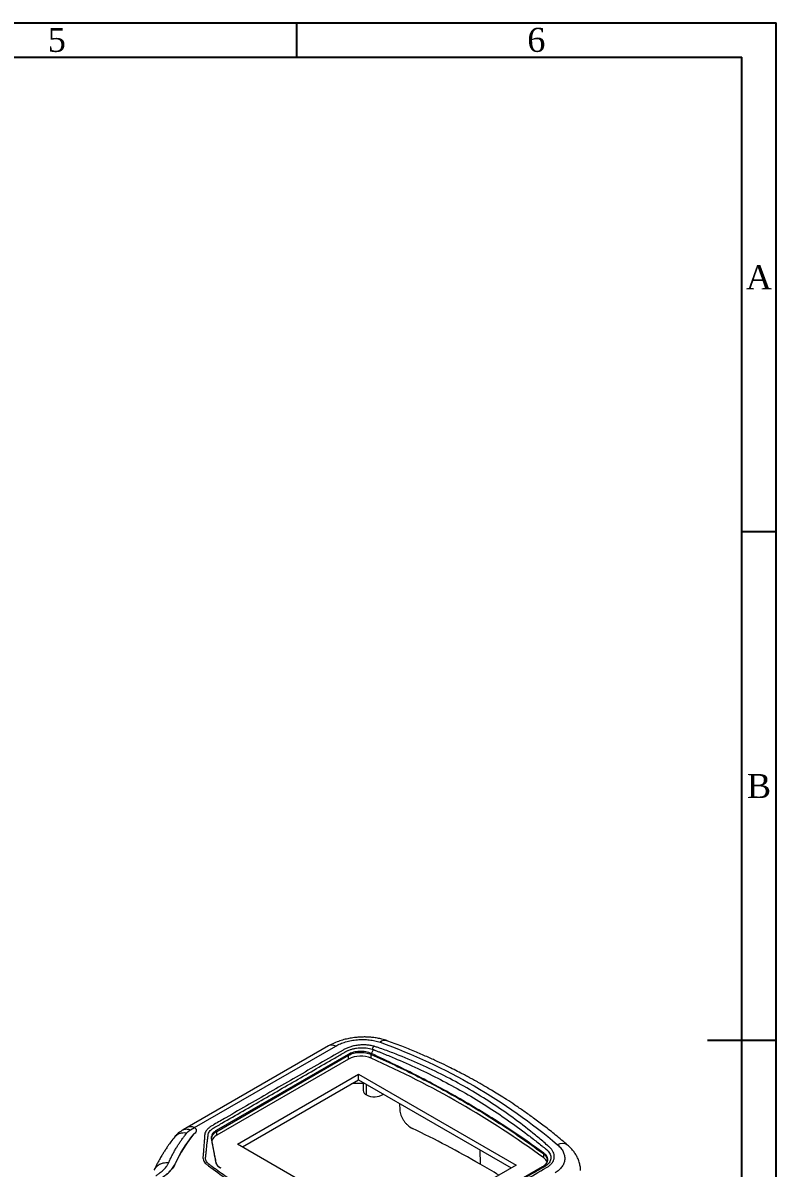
# Model space of a CAD drawing. Header units: millimetres. Extents: x 6 to 426, y 10 to 307.
# Drawn here: x 316.2 to 426.2, y 140.2 to 307.3 of the extents above; entities that cross this region are included whole.
import ezdxf

# ---------------------------------------------------------------- set-up
doc = ezdxf.new("R2010")
doc.units = ezdxf.units.MM

msp = doc.modelspace()

# ---------------------------------------------------------------- linework, layer by layer
at = {"color": 7, "linetype": 'Continuous'}
for p, q in [((6.1623, 307.2801), (426.1623, 307.2801)), ((426.1623, 10.2801), (426.1623, 307.2801)), ((16.1623, 302.2801), (421.1623, 302.2801)), ((421.1623, 15.2801), (421.1623, 302.2801))]:
    msp.add_line(p, q, dxfattribs=at)
for p, q in [((356.1623, 307.2801), (356.1623, 302.2801)), ((426.1623, 233.0301), (421.1623, 233.0301)), ((426.1623, 158.7801), (416.1623, 158.7801))]:
    msp.add_line(p, q)
at = {"color": 7, "linetype": 'Continuous', "lineweight": 15}
for p, q in [((360.814, 157.9911), (340.1867, 146.0833)), ((341.2409, 146.0585), (361.8696, 157.9672)), ((367.0799, 156.8627), (367.3728, 157.4535)), ((363.6874, 156.7511), (344.4401, 145.6399)), ((344.4914, 145.5065), (363.7387, 156.6177)), ((363.7428, 156.0681), (344.4955, 144.9569)), ((363.7428, 156.0681), (363.7387, 156.6177)), ((367.0479, 156.1857), (367.0516, 156.7546)), ((347.535, 143.65), (365.2126, 153.8551)), ((365.2126, 153.8551), (388.1936, 140.5885)), ((365.2126, 153.0386), (365.2126, 153.8551)), ((348.2422, 143.2417), (365.2126, 153.0386)), ((365.2126, 153.0386), (387.4864, 140.1802)), ((365.8734, 152.6571), (365.8858, 151.5015)), ((340.1867, 146.0833), (339.611, 145.7509)), ((340.6666, 145.7269), (341.2396, 146.0577)), ((344.4955, 144.9569), (344.4914, 145.5065)), ((370.5159, 130.3834), (347.535, 143.65)), ((392.2308, 141.6479), (392.2356, 142.2162)), ((388.1936, 140.5885), (370.5159, 130.3834)), ((392.7565, 141.3061), (392.7581, 141.274)), ((392.0623, 140.3524), (372.815, 129.2412)), ((372.8352, 129.2478), (392.0825, 140.359))]:
    msp.add_line(p, q, dxfattribs=at)
at = {"color": 8, "linetype": 'Continuous', "lineweight": 15}
for p, q in [((366.3617, 150.8439), (366.35, 152.382)), ((382.9285, 142.8114), (382.9473, 140.7422))]:
    msp.add_line(p, q, dxfattribs=at)
at = {"color": 7, "linetype": 'Continuous', "lineweight": 15, "flags": 128}
for points in [[(367.0799, 156.8627), (367.0796, 156.8629), (367.0794, 156.863)], [(371.1823, 149.5924), (371.1856, 149.5142), (371.2214, 148.6626)]]:
    msp.add_lwpolyline(points, dxfattribs=at)
at = {"color": 8, "linetype": 'Continuous', "lineweight": 15, "flags": 128}
msp.add_lwpolyline([(392.0623, 140.3524), (392.0714, 140.3565), (392.0825, 140.359)], dxfattribs=at)
at = {"color": 8, "linetype": 'Continuous', "lineweight": 15}
for centre, radius, start, end in [((369.0565, 157.7107), 1.0808, 74.424491, 131.256276), ((361.3188, 156.9652), 1.1433, 61.200629, 116.198746), ((394.951, 142.3659), 1.3899, 56.41434, 120.217951)]:
    msp.add_arc(centre, radius, start, end, dxfattribs=at)
at = {"color": 7, "linetype": 'Continuous', "lineweight": 15}
for centre, radius, start, end in [((368.2031, 157.1786), 1.0604, 134.225578, 161.524307), ((363.5087, 156.6059), 0.2302, 2.941739, 39.104727), ((365.5208, 152.5997), 3.8976, 66.934619, 117.141047), ((311.8068, 31.4147), 136.4529, 53.886246, 66.11913), ((367.3069, 156.7469), 0.2554, 152.958978, 178.273337), ((365.5097, 142.1956), 10.3306, 87.97406, 97.422388), ((366.6829, 151.5774), 0.8007, 185.441295, 246.351172), ((367.4995, 152.9738), 2.4148, 241.887249, 303.24274), ((340.6848, 145.101), 1.1014, 64.100628, 116.887837), ((340.6873, 145.0859), 1.1159, 63.05526, 116.650258), ((344.2614, 145.4947), 0.2302, 2.941739, 39.104727), ((308.2552, 11.112), 149.6092, 60.049721, 64.330658), ((343.6648, 144.3289), 0.1079, 2.011207, 63.468631), ((345.1072, 143.7129), 1.3863, 116.185861, 162.129827), ((392.4266, 142.2064), 0.1912, 143.783696, 177.089014), ((344.3143, 140.913), 0.113, 2.903885, 73.057559), ((314.4175, 22.0055), 137.0939, 58.686753, 60.008253), ((391.5239, 140.5966), 1.2668, 18.765936, 56.083211)]:
    msp.add_arc(centre, radius, start, end, dxfattribs=at)
for points, knots in [([(369.3465, 158.7518), (369.106, 158.831), (368.6617, 158.9774), (367.9638, 159.1271), (367.3393, 159.2195), (366.8108, 159.266), (366.4351, 159.2834), (366.1478, 159.2891), (365.8337, 159.2886), (365.3786, 159.2735), (364.7368, 159.2216), (364.0089, 159.1166), (363.2311, 158.9512), (362.4445, 158.7248), (361.6036, 158.4113), (361.0873, 158.1366), (360.8149, 157.9916)], [0, 0, 0, 0, 0.09202138, 0.17001073, 0.24631103, 0.30500312, 0.34607297, 0.37020446, 0.39945303, 0.44999378, 0.52003383, 0.60988927, 0.68978432, 0.78167627, 0.88479745, 1, 1, 1, 1]), ([(361.8696, 157.9672), (362.0796, 158.0884), (362.3058, 158.1991), (362.668, 158.3499), (362.7926, 158.3976), (363.0497, 158.4878), (363.1828, 158.5305), (363.5886, 158.6488), (363.8668, 158.7146), (364.295, 158.794), (364.4397, 158.8173), (364.7327, 158.8573), (364.8814, 158.8739), (365.3242, 158.9128), (365.618, 158.9246), (366.2029, 158.9201), (366.4966, 158.9033), (367.0602, 158.8418), (367.3321, 158.7974), (367.8559, 158.6808), (368.1084, 158.6083), (368.3438, 158.5232)], [0, 0, 0, 0, 0.125, 0.125, 0.1875, 0.1875, 0.25, 0.25, 0.375, 0.375, 0.4375, 0.4375, 0.5, 0.5, 0.625, 0.625, 0.75, 0.75, 0.875, 0.875, 1, 1, 1, 1]), ([(367.4635, 157.9385), (367.2875, 157.9882), (367.1044, 158.0284), (366.7244, 158.0905), (366.5268, 158.1125), (366.1207, 158.1374), (365.9165, 158.1402), (365.6086, 158.1305), (365.5056, 158.1249), (365.2992, 158.1087), (365.1951, 158.098), (364.8862, 158.0589), (364.6853, 158.0237), (364.3911, 157.9583), (364.2943, 157.9343), (364.103, 157.8821), (364.008, 157.8536), (363.7328, 157.7633), (363.5613, 157.6966), (363.3207, 157.5875), (363.2432, 157.5497), (363.0939, 157.471), (363.0229, 157.4296), (361.8105, 156.7298), (358.3873, 154.7536), (352.682, 151.46), (347.5472, 148.4957), (344.6232, 146.8077), (343.9813, 146.4372), (343.8387, 146.3549), (343.7665, 146.3141), (343.5604, 146.187), (343.4347, 146.0963), (343.2147, 145.9092), (343.1194, 145.8124), (342.9583, 145.6121), (342.8924, 145.5077), (342.7961, 145.301), (342.7648, 145.1977), (342.7424, 145.0428), (342.7402, 144.9912), (342.7338, 144.8878), (342.7305, 144.8361), (342.7135, 144.5775), (342.6989, 144.3701), (342.6532, 143.7466), (342.6203, 143.329), (342.5694, 142.7), (342.5522, 142.4899), (342.526, 142.174), (342.5129, 142.0159), (342.4996, 141.8575), (342.4908, 141.7519), (342.4871, 141.6991), (342.4923, 141.5409), (342.5125, 141.4349), (342.5851, 141.23), (342.6372, 141.1307), (342.7726, 140.9382), (342.8565, 140.8443), (343.0049, 140.7105), (343.0582, 140.6674), (343.1704, 140.5834), (343.2266, 140.5414), (344.1852, 139.8275), (345.1272, 139.156), (346.6006, 138.1544), (347.1017, 137.8213), (348.1245, 137.1569), (348.6463, 136.8253), (350.2365, 135.837), (351.3314, 135.1854), (354.7187, 133.2512), (357.1146, 131.9903), (360.2788, 130.4492), (360.9206, 130.1425), (361.8937, 129.6855), (362.2196, 129.5338), (362.6288, 129.3449), (362.7104, 129.3069), (362.8752, 129.2322), (362.9598, 129.197), (363.2199, 129.0974), (363.402, 129.0392), (363.6887, 128.9649), (363.7873, 128.9422), (363.9846, 128.9025), (364.0834, 128.8854), (364.38, 128.8417), (364.578, 128.823), (364.8756, 128.81), (364.9749, 128.8089), (365.1735, 128.8055), (365.4714, 128.8003), (365.7692, 128.7948), (366.762, 128.7759), (367.556, 128.7585), (368.3501, 128.7384)], [0, 0, 0, 0, 0.0078125, 0.0078125, 0.015625, 0.015625, 0.0234375, 0.0234375, 0.02734375, 0.02734375, 0.03125, 0.03125, 0.0390625, 0.0390625, 0.04296875, 0.04296875, 0.046875, 0.046875, 0.0546875, 0.0546875, 0.05859375, 0.05859375, 0.0625, 0.0625, 0.125, 0.25, 0.375, 0.40625, 0.41015625, 0.41015625, 0.4140625, 0.4140625, 0.421875, 0.421875, 0.4296875, 0.4296875, 0.4375, 0.4375, 0.4453125, 0.4453125, 0.44921875, 0.44921875, 0.453125, 0.453125, 0.46875, 0.46875, 0.5, 0.5, 0.515625, 0.515625, 0.5234375, 0.52734375, 0.52734375, 0.53125, 0.53125, 0.5390625, 0.5390625, 0.546875, 0.546875, 0.5546875, 0.5546875, 0.55859375, 0.55859375, 0.5625, 0.5625, 0.625, 0.625, 0.65625, 0.65625, 0.6875, 0.6875, 0.75, 0.75, 0.875, 0.875, 0.90625, 0.90625, 0.921875, 0.921875, 0.92578125, 0.92578125, 0.9296875, 0.9296875, 0.9375, 0.9375, 0.94140625, 0.94140625, 0.9453125, 0.9453125, 0.953125, 0.953125, 0.95703125, 0.95703125, 0.9609375, 0.96875, 0.96875, 1, 1, 1, 1]), ([(343.2345, 144.8848), (343.2348, 144.8901), (343.2347, 144.895), (343.235, 144.9053), (343.2357, 144.9206), (343.2382, 144.9566), (343.2421, 144.9874), (343.2519, 145.0491), (343.2613, 145.0903), (343.2984, 145.2139), (343.335, 145.2967), (343.4822, 145.5445), (343.6241, 145.7005), (343.8554, 145.8816), (343.9045, 145.9172), (343.9814, 145.9689), (344.0207, 145.9943), (344.0613, 146.019), (344.0886, 146.0354), (344.1019, 146.0432), (344.1235, 146.0557), (344.1322, 146.0607), (344.1481, 146.0699), (344.172, 146.0837), (344.2279, 146.116), (344.3395, 146.1804), (344.6904, 146.383), (346.0303, 147.1565), (349.3481, 149.0718), (354.4524, 152.0185), (359.0463, 154.6705), (361.8537, 156.2911), (362.7469, 156.8068), (363.1616, 157.0462), (363.3211, 157.1383), (363.369, 157.1659), (363.3823, 157.1736), (363.4106, 157.1894), (363.4249, 157.1973), (363.4969, 157.2361), (363.5566, 157.266), (363.7416, 157.352), (363.8727, 157.4047), (364.1511, 157.5002), (364.2999, 157.5429), (364.6025, 157.6147), (364.7571, 157.6445), (365.0712, 157.6914), (365.2318, 157.7087), (365.5503, 157.7279), (365.7093, 157.7302), (366.0253, 157.7221), (366.1833, 157.7115), (366.6459, 157.6599), (366.9319, 157.5996), (367.1974, 157.5147)], [0, 0, 0, 0, 0.00097656, 0.00097656, 0.00195312, 0.00390625, 0.0078125, 0.0078125, 0.015625, 0.015625, 0.03125, 0.03125, 0.0625, 0.0625, 0.0703125, 0.0703125, 0.07421875, 0.07617187, 0.07617187, 0.078125, 0.078125, 0.07910156, 0.07910156, 0.08007812, 0.08203125, 0.0859375, 0.09375, 0.125, 0.25, 0.5, 0.75, 0.8125, 0.84375, 0.859375, 0.86328125, 0.86328125, 0.86523437, 0.86523437, 0.8671875, 0.8671875, 0.875, 0.875, 0.890625, 0.890625, 0.90625, 0.90625, 0.921875, 0.921875, 0.9375, 0.9375, 0.953125, 0.953125, 0.96875, 0.96875, 1, 1, 1, 1]), ([(367.0794, 156.863), (366.9573, 156.9187), (366.8286, 156.9667), (366.558, 157.0499), (366.4152, 157.0852), (366.1192, 157.1401), (365.9688, 157.1591), (365.6635, 157.1817), (365.5069, 157.1851), (365.197, 157.1754), (365.0444, 157.1624), (364.7437, 157.1208), (364.5942, 157.0916), (364.3104, 157.0182), (364.1756, 156.9744), (363.9198, 156.873), (363.7984, 156.8152), (363.6874, 156.7511)], [0, 0, 0, 0, 0.125, 0.125, 0.25, 0.25, 0.375, 0.375, 0.5, 0.5, 0.625, 0.625, 0.75, 0.75, 0.875, 0.875, 1, 1, 1, 1]), ([(367.1974, 157.5147), (367.2275, 157.505), (367.272, 157.4902), (367.3227, 157.4721), (367.3443, 157.4642), (367.3586, 157.4589), (367.3652, 157.4565), (367.3728, 157.4535)], [0, 0, 0, 0, 0.5, 0.75, 0.875, 0.875, 1, 1, 1, 1]), ([(367.3728, 157.4535), (367.3813, 157.4502), (367.3911, 157.4462), (367.4095, 157.4389), (367.437, 157.428), (367.5012, 157.4024), (367.6295, 157.3513), (367.886, 157.2488), (368.1056, 157.1606), (368.5441, 156.9838), (368.8359, 156.8653), (369.7089, 156.5073), (370.2882, 156.2655), (372.0157, 155.5277), (373.1518, 155.0203), (376.5105, 153.4404), (378.6844, 152.3092), (381.8483, 150.4831), (382.8868, 149.8532), (384.9318, 148.551), (385.9375, 147.879), (387.9111, 146.5), (388.8797, 145.7922), (390.3085, 144.708), (390.7809, 144.3428), (391.4843, 143.7906), (391.7178, 143.6059), (392.0672, 143.3279), (392.2416, 143.1886), (392.4446, 143.0258), (392.5461, 142.9443), (392.5968, 142.9035), (392.6185, 142.886), (392.633, 142.8744), (392.6409, 142.8682), (392.6475, 142.8627)], [0, 0, 0, 0, 0.00097656, 0.00097656, 0.00195312, 0.00390625, 0.0078125, 0.015625, 0.03125, 0.03125, 0.0625, 0.0625, 0.125, 0.125, 0.25, 0.25, 0.5, 0.5, 0.625, 0.625, 0.75, 0.75, 0.875, 0.875, 0.9375, 0.9375, 0.96875, 0.96875, 0.984375, 0.9921875, 0.99609375, 0.99804687, 0.99902344, 0.99902344, 1, 1, 1, 1]), ([(368.3501, 128.7384), (369.1441, 128.7183), (369.9381, 128.6955), (370.8313, 128.6648), (370.9306, 128.6613), (371.1291, 128.6542), (371.2283, 128.6517), (371.5251, 128.6543), (371.7217, 128.6668), (372.1013, 128.712), (372.286, 128.7445), (372.5552, 128.8086), (372.6441, 128.8327), (372.8165, 128.8853), (372.8998, 128.9136), (373.1412, 129.0048), (373.291, 129.0736), (373.4995, 129.1882), (373.5667, 129.2281), (373.7028, 129.3067), (374.043, 129.5031), (374.9276, 130.0137), (377.9214, 131.7421), (382.8205, 134.5702), (388.2639, 137.7126), (391.5299, 139.5981), (392.6866, 140.2658), (392.7555, 140.3045), (392.8868, 140.3864), (392.9492, 140.429), (393.1268, 140.5611), (393.2325, 140.6552), (393.4187, 140.8554), (393.4994, 140.9627), (393.6304, 141.1829), (393.6814, 141.2962), (393.7359, 141.4707), (393.7503, 141.5297), (393.7714, 141.6492), (393.778, 141.71), (393.7854, 141.8913), (393.7747, 142.0119), (393.7237, 142.2529), (393.6831, 142.374), (393.5722, 142.6114), (393.5027, 142.7266), (393.3361, 142.9502), (393.2388, 143.0589), (393.0723, 143.2154), (393.0141, 143.2663), (392.8994, 143.3689), (392.8419, 143.4201), (392.554, 143.6756), (392.3218, 143.8783), (391.62, 144.4819), (391.1451, 144.8782), (389.7019, 146.0479), (388.7156, 146.8026), (386.6988, 148.2637), (385.6676, 148.9704), (383.5659, 150.3341), (382.4967, 150.9902), (379.2348, 152.8821), (376.9887, 154.042), (373.5067, 155.6268), (372.327, 156.1292), (370.5266, 156.842), (369.922, 157.0724), (369.0077, 157.4071), (368.5488, 157.5717), (368.01, 157.7587), (367.7783, 157.8378), (367.6237, 157.8903), (367.5451, 157.9155), (367.4635, 157.9385)], [0, 0, 0, 0, 0.03125, 0.03125, 0.03515625, 0.03515625, 0.0390625, 0.0390625, 0.046875, 0.046875, 0.0546875, 0.0546875, 0.05859375, 0.05859375, 0.0625, 0.0625, 0.0703125, 0.0703125, 0.07421875, 0.07421875, 0.078125, 0.09375, 0.125, 0.25, 0.375, 0.4375, 0.4375, 0.44140625, 0.44140625, 0.4453125, 0.4453125, 0.453125, 0.453125, 0.4609375, 0.4609375, 0.46875, 0.46875, 0.47265625, 0.47265625, 0.4765625, 0.4765625, 0.484375, 0.484375, 0.4921875, 0.4921875, 0.5, 0.5, 0.5078125, 0.5078125, 0.51171875, 0.51171875, 0.515625, 0.515625, 0.53125, 0.53125, 0.5625, 0.5625, 0.625, 0.625, 0.6875, 0.6875, 0.75, 0.75, 0.875, 0.875, 0.9375, 0.9375, 0.96875, 0.96875, 0.984375, 0.9921875, 0.99609375, 0.99609375, 1, 1, 1, 1]), ([(368.3438, 158.5232), (373.1796, 156.7745), (377.7535, 154.6508), (386.3894, 149.6654), (390.4514, 146.8037), (394.2515, 143.567)], [0, 0, 0, 0, 0.5, 0.5, 1, 1, 1, 1]), ([(395.7202, 143.5235), (395.1389, 144.0122), (394.021, 144.9519), (392.3636, 146.2518), (390.815, 147.4108), (389.3789, 148.4353), (388.0625, 149.3349), (386.8711, 150.1176), (385.8099, 150.7905), (384.879, 151.3625), (384.0724, 151.8449), (383.4123, 152.2304), (382.8841, 152.5332), (382.4773, 152.7631), (382.1339, 152.9549), (381.7836, 153.1486), (381.3553, 153.3828), (380.7942, 153.6847), (380.0553, 154.0743), (379.1217, 154.5536), (377.9749, 155.1224), (376.6396, 155.7581), (375.1102, 156.4525), (373.3796, 157.1952), (371.4425, 157.9792), (370.0665, 158.4864), (369.3465, 158.7518)], [0, 0, 0, 0, 0.07526171, 0.14472308, 0.20845356, 0.26650649, 0.31892182, 0.36572857, 0.40694697, 0.44259051, 0.47316118, 0.49927067, 0.51762363, 0.53288178, 0.54508192, 0.55616565, 0.57210237, 0.59289362, 0.61854219, 0.65380874, 0.69543728, 0.74344578, 0.79786087, 0.85872053, 0.92607698, 1, 1, 1, 1]), ([(363.7387, 156.6177), (363.8465, 156.68), (363.9644, 156.7365), (364.2129, 156.8359), (364.3439, 156.8792), (364.6193, 156.9521), (364.7645, 156.9816), (365.057, 157.0247), (365.2057, 157.0387), (365.508, 157.0516), (365.661, 157.0502), (365.9597, 157.032), (366.107, 157.0152), (366.3972, 156.9652), (366.5378, 156.9323), (366.8044, 156.8537), (366.9313, 156.8079), (367.0516, 156.7546)], [0, 0, 0, 0, 0.125, 0.125, 0.25, 0.25, 0.375, 0.375, 0.5, 0.5, 0.625, 0.625, 0.75, 0.75, 0.875, 0.875, 1, 1, 1, 1]), ([(367.0516, 156.7546), (369.3997, 155.7123), (371.6879, 154.6205), (375.0305, 152.9205), (376.1298, 152.3434), (378.2984, 151.1679), (379.3673, 150.5698), (382.5227, 148.7483), (384.56, 147.4962), (387.5162, 145.5599), (388.4852, 144.9047), (390.387, 143.5756), (391.3202, 142.9012), (392.2356, 142.2162)], [0, 0, 0, 0, 0.25, 0.25, 0.375, 0.375, 0.5, 0.5, 0.75, 0.75, 0.875, 0.875, 1, 1, 1, 1]), ([(392.2723, 142.3194), (391.3489, 142.9937), (390.4113, 143.6605), (388.5034, 144.9786), (387.5327, 145.6301), (384.5725, 147.5582), (382.5344, 148.8085), (379.3787, 150.6302), (378.3099, 151.2289), (376.1419, 152.4069), (375.0431, 152.986), (371.7032, 154.695), (369.417, 155.7961), (367.0799, 156.8627)], [0, 0, 0, 0, 0.125, 0.125, 0.25, 0.25, 0.5, 0.5, 0.625, 0.625, 0.75, 0.75, 1, 1, 1, 1]), ([(371.2214, 148.6626), (371.2267, 148.5372), (371.2434, 148.4089), (371.2983, 148.147), (371.3372, 148.0119), (371.4354, 147.7432), (371.494, 147.6104), (371.6302, 147.3478), (371.7086, 147.217), (371.8782, 146.9688), (371.9699, 146.8503), (372.1672, 146.6243), (372.2724, 146.5177), (372.5958, 146.2281), (372.8288, 146.0686), (373.0624, 145.9561)], [0, 0, 0, 0, 0.125, 0.125, 0.25, 0.25, 0.375, 0.375, 0.5, 0.5, 0.625, 0.625, 0.75, 0.75, 1, 1, 1, 1]), ([(339.6124, 145.7517), (339.3624, 145.5929), (338.8994, 145.2988), (338.5459, 144.8997), (338.3833, 144.7162)], [0, 0, 0, 0, 0.54004726, 1, 1, 1, 1]), ([(340.1477, 145.3017), (340.1636, 145.3209), (340.1953, 145.3592), (340.2491, 145.4155), (340.3074, 145.4708), (340.3773, 145.5309), (340.4608, 145.5951), (340.5591, 145.6628), (340.6307, 145.7055), (340.6666, 145.7269)], [0, 0, 0, 0, 0.125324353, 0.250283633, 0.375156829, 0.500223505, 0.666773014, 0.83314278, 1, 1, 1, 1]), ([(341.297, 145.2605), (341.3388, 145.2923), (341.3758, 145.3259), (341.438, 145.3944), (341.4635, 145.4294), (341.5238, 145.5365), (341.5416, 145.6114), (341.5334, 145.7182), (341.5251, 145.7533), (341.4971, 145.8221), (341.4773, 145.8557), (341.4274, 145.9192), (341.3973, 145.9494), (341.3261, 146.0065), (341.285, 146.0334), (341.2396, 146.0577)], [0, 0, 0, 0, 0.125, 0.125, 0.25, 0.25, 0.5, 0.5, 0.625, 0.625, 0.75, 0.75, 0.875, 0.875, 1, 1, 1, 1]), ([(341.3155, 145.2521), (341.4009, 145.3172), (341.4644, 145.3867), (341.5474, 145.5338), (341.5646, 145.6077), (341.5506, 145.7544), (341.5196, 145.824), (341.4111, 145.9532), (341.3363, 146.0098), (341.2409, 146.0585)], [0, 0, 0, 0, 0.25, 0.25, 0.5, 0.5, 0.75, 0.75, 1, 1, 1, 1]), ([(344.4401, 145.6399), (344.3057, 145.5623), (344.1888, 145.4776), (343.9885, 145.2948), (343.9047, 145.1955), (343.7792, 144.9917), (343.7363, 144.8868), (343.7022, 144.7246), (343.6961, 144.6701), (343.6949, 144.5888), (343.6957, 144.5617), (343.7001, 144.5075), (343.7039, 144.4806), (343.7084, 144.4533)], [0, 0, 0, 0, 0.25, 0.25, 0.5, 0.5, 0.75, 0.75, 0.875, 0.875, 0.9375, 0.9375, 1, 1, 1, 1]), ([(343.7727, 144.3327), (343.7622, 144.3872), (343.7572, 144.4398), (343.7575, 144.5468), (343.763, 144.6004), (343.7952, 144.7609), (343.8372, 144.8647), (343.9607, 145.0661), (344.0435, 145.1644), (344.242, 145.3456), (344.358, 145.4295), (344.4914, 145.5065)], [0, 0, 0, 0, 0.125, 0.125, 0.25, 0.25, 0.5, 0.5, 0.75, 0.75, 1, 1, 1, 1]), ([(338.3828, 144.7159), (338.1928, 144.4756), (337.8411, 144.0307), (337.3926, 143.4091), (337.0396, 142.8909), (336.7409, 142.4277), (336.4458, 141.9461), (336.1153, 141.3703), (335.7448, 140.6733), (335.51, 140.1649), (335.3833, 139.8907)], [0, 0, 0, 0, 0.15271594, 0.28278784, 0.39030243, 0.47613752, 0.57077703, 0.68953491, 0.83253737, 1, 1, 1, 1]), ([(337.4956, 140.9743), (337.5317, 141.0565), (337.6039, 141.2207), (337.7179, 141.4663), (337.8362, 141.7113), (337.959, 141.9555), (338.0863, 142.199), (338.2181, 142.4419), (338.3544, 142.6841), (338.4952, 142.9257), (338.6792, 143.231), (338.9116, 143.599), (339.1987, 144.0286), (339.5003, 144.4556), (339.815, 144.8803), (340.0368, 145.1612), (340.1477, 145.3017)], [0, 0, 0, 0, 0.0556536, 0.11127597, 0.1668726, 0.222449, 0.2780107, 0.33356321, 0.38911206, 0.44466276, 0.50022085, 0.60027337, 0.70024509, 0.80016844, 0.90007591, 1, 1, 1, 1]), ([(343.4343, 140.6703), (343.4284, 140.6747), (343.4229, 140.6787), (343.4117, 140.6872), (343.3949, 140.6998), (343.3566, 140.7298), (343.3252, 140.756), (343.2641, 140.8092), (343.2258, 140.8458), (343.1202, 140.9567), (343.0615, 141.033), (342.967, 141.1895), (342.9314, 141.2699), (342.8837, 141.4348), (342.8722, 141.5187), (342.8734, 141.6228), (342.8745, 141.6436), (342.8767, 141.6695), (342.8772, 141.6747), (342.8783, 141.6851), (342.8789, 141.6909), (342.8807, 141.7084), (342.8869, 141.7666), (342.9028, 141.9178), (342.9176, 142.0571), (342.9472, 142.3353), (342.967, 142.5203), (343.0268, 143.0738), (343.067, 143.4406), (343.1285, 143.9864), (343.1492, 144.1676), (343.1807, 144.4379), (343.1913, 144.5277), (343.2073, 144.662), (343.2127, 144.7067), (343.2208, 144.7735), (343.2249, 144.807), (343.2297, 144.8459), (343.2317, 144.8625), (343.2331, 144.8737), (343.2341, 144.8794), (343.2345, 144.8848)], [0, 0, 0, 0, 0.00390625, 0.00390625, 0.0078125, 0.015625, 0.03125, 0.03125, 0.0625, 0.0625, 0.125, 0.125, 0.1875, 0.1875, 0.25, 0.25, 0.265625, 0.265625, 0.26953125, 0.26953125, 0.2734375, 0.2734375, 0.28125, 0.3125, 0.375, 0.375, 0.5, 0.5, 0.75, 0.75, 0.875, 0.875, 0.9375, 0.9375, 0.96875, 0.96875, 0.984375, 0.9921875, 0.99609375, 0.99609375, 1, 1, 1, 1]), ([(343.7084, 144.4533), (343.7091, 144.4487), (343.7102, 144.4418), (343.7118, 144.4325), (343.7126, 144.4278), (343.713, 144.4254)], [0, 0, 0, 0, 0.49754881, 0.74896238, 1, 1, 1, 1]), ([(343.713, 144.4254), (343.8161, 143.8578), (343.9216, 143.2903), (344.0806, 142.4392), (344.1338, 142.1556), (344.2137, 141.7301), (344.2537, 141.5173), (344.3005, 141.2691), (344.3238, 141.145), (344.3339, 141.0918), (344.3405, 141.0564), (344.3439, 141.0382), (344.3472, 141.0211)], [0, 0, 0, 0, 0.5, 0.5, 0.75, 0.75, 0.875, 0.9375, 0.96875, 0.984375, 0.984375, 1, 1, 1, 1]), ([(343.7658, 144.3679), (343.7617, 144.3998), (343.7537, 144.4635), (343.758, 144.5266), (343.7601, 144.558)], [0, 0, 0, 0, 0.501637749, 1, 1, 1, 1]), ([(344.4185, 140.9584), (344.3199, 141.472), (344.1022, 142.6073), (343.8848, 143.745), (343.7658, 144.3679)], [0, 0, 0, 0, 0.452476554, 1, 1, 1, 1]), ([(344.4272, 140.9187), (344.3999, 141.0602), (344.3726, 141.2028), (344.3181, 141.4869), (344.2908, 141.629), (344.209, 142.0552), (344.1545, 142.3394), (343.9908, 143.1926), (343.8818, 143.7616), (343.7727, 144.3327)], [0, 0, 0, 0, 0.125, 0.125, 0.25, 0.25, 0.5, 0.5, 1, 1, 1, 1]), ([(392.6475, 142.8627), (392.6539, 142.8575), (392.6593, 142.8528), (392.6711, 142.8429), (392.6769, 142.8379), (392.6943, 142.8228), (392.7057, 142.8127), (392.7396, 142.7822), (392.7616, 142.7616), (392.8254, 142.6993), (392.8654, 142.6571), (392.9775, 142.5282), (393.0421, 142.4395), (393.1501, 142.2557), (393.1933, 142.16), (393.2562, 141.9686), (393.2763, 141.8724), (393.2929, 141.6798), (393.289, 141.5827), (393.2555, 141.3918), (393.2265, 141.2978), (393.1458, 141.114), (393.0938, 141.0237), (392.9666, 140.8498), (392.8922, 140.7674), (392.7227, 140.6113), (392.6276, 140.5377), (392.4956, 140.4517), (392.4685, 140.4347), (392.4271, 140.4099), (392.4141, 140.4024), (392.3819, 140.3838), (392.3015, 140.3373), (391.9635, 140.1422), (391.1266, 139.6591), (388.294, 138.0239), (383.659, 135.3481), (378.5089, 132.3751), (375.1613, 130.4425), (373.7451, 129.625), (373.3427, 129.3927), (373.1938, 129.3067), (373.1737, 129.2951), (373.1657, 129.2905), (373.1612, 129.2879), (373.1508, 129.2819), (373.1436, 129.2778), (373.1081, 129.2578), (373.0792, 129.2421), (372.9906, 129.1962), (372.9293, 129.1671), (372.7388, 129.0844), (372.6031, 129.0354), (372.3129, 128.9505), (372.1628, 128.916), (371.8561, 128.8629), (371.6992, 128.8442), (371.4584, 128.8281), (371.377, 128.8248), (371.2552, 128.8228), (371.1943, 128.8226), (371.1234, 128.8238), (371.093, 128.8245), (371.0727, 128.8251), (371.0633, 128.8254), (371.0524, 128.8258)], [0, 0, 0, 0, 0.00097656, 0.00097656, 0.00195313, 0.00195313, 0.00390625, 0.00390625, 0.0078125, 0.0078125, 0.015625, 0.015625, 0.03125, 0.03125, 0.046875, 0.046875, 0.0625, 0.0625, 0.078125, 0.078125, 0.09375, 0.09375, 0.109375, 0.109375, 0.125, 0.125, 0.140625, 0.140625, 0.14453125, 0.14453125, 0.14648438, 0.14648438, 0.1484375, 0.15625, 0.1875, 0.25, 0.5, 0.75, 0.875, 0.90625, 0.921875, 0.92382812, 0.92431641, 0.92431641, 0.92480469, 0.92480469, 0.92578125, 0.92578125, 0.9296875, 0.9296875, 0.9375, 0.9375, 0.953125, 0.953125, 0.96875, 0.96875, 0.984375, 0.984375, 0.9921875, 0.9921875, 0.99609375, 0.99804687, 0.99902344, 0.99902344, 1, 1, 1, 1]), ([(392.0825, 140.359), (392.1935, 140.4231), (392.2924, 140.4918), (392.4674, 140.6389), (392.5439, 140.7179), (392.6709, 140.8832), (392.7204, 140.9679), (392.7925, 141.1414), (392.8152, 141.2312), (392.8315, 141.4105), (392.8255, 141.4996), (392.7859, 141.6765), (392.7518, 141.7654), (392.6578, 141.935), (392.5981, 142.0163), (392.4539, 142.1731), (392.3687, 142.249), (392.2723, 142.3194)], [0, 0, 0, 0, 0.125, 0.125, 0.25, 0.25, 0.375, 0.375, 0.5, 0.5, 0.625, 0.625, 0.75, 0.75, 0.875, 0.875, 1, 1, 1, 1]), ([(394.2515, 143.567), (394.4366, 143.4094), (394.5977, 143.2444), (394.8049, 142.9864), (394.8682, 142.8986), (394.983, 142.7195), (395.0348, 142.6277), (395.1701, 142.3504), (395.2337, 142.164), (395.2902, 141.8824), (395.3025, 141.7881), (395.3138, 141.599), (395.3127, 141.5037), (395.2891, 141.2225), (395.247, 141.0395), (395.1446, 140.7718), (395.104, 140.6837), (395.0091, 140.51), (394.955, 140.4246), (394.7759, 140.1774), (394.6331, 140.0225), (394.3009, 139.7328), (394.1104, 139.5975), (393.9003, 139.4762)], [0, 0, 0, 0, 0.125, 0.125, 0.1875, 0.1875, 0.25, 0.25, 0.375, 0.375, 0.4375, 0.4375, 0.5, 0.5, 0.625, 0.625, 0.6875, 0.6875, 0.75, 0.75, 0.875, 0.875, 1, 1, 1, 1]), ([(397.6273, 139.8137), (397.6162, 139.982), (397.5921, 140.3472), (397.4679, 140.9138), (397.2689, 141.4787), (396.9964, 142.022), (396.6639, 142.5312), (396.2445, 143.0449), (395.8988, 143.3605), (395.7202, 143.5235)], [0, 0, 0, 0, 0.11745351, 0.25493273, 0.41282564, 0.54503078, 0.68693429, 0.8383213, 1, 1, 1, 1]), ([(335.6187, 139.0573), (335.6646, 139.0851), (335.7562, 139.1407), (335.8885, 139.2263), (336.017, 139.3133), (336.1413, 139.402), (336.3213, 139.5374), (336.5462, 139.723), (336.7979, 139.9624), (337.0197, 140.2079), (337.1898, 140.4308), (337.3186, 140.629), (337.4161, 140.8009), (337.4691, 140.9165), (337.4956, 140.9743)], [0, 0, 0, 0, 0.05017032, 0.10028203, 0.15037199, 0.2004771, 0.25063423, 0.37591026, 0.50129827, 0.62552661, 0.7498927, 0.83320783, 0.91652138, 1, 1, 1, 1]), ([(336.3494, 138.6893), (336.6104, 138.8453), (336.8528, 139.0096), (337.2956, 139.3503), (337.4969, 139.5272), (338.0395, 140.0777), (338.3125, 140.4648), (338.488, 140.8589)], [0, 0, 0, 0, 0.25, 0.25, 0.5, 0.5, 1, 1, 1, 1]), ([(336.3635, 138.6824), (336.8882, 138.9961), (337.3296, 139.3361), (337.8704, 139.8837), (338.0307, 140.0736), (338.3025, 140.4582), (338.4148, 140.6535), (338.5032, 140.8517)], [0, 0, 0, 0, 0.5, 0.5, 0.75, 0.75, 1, 1, 1, 1]), ([(362.9849, 129.384), (362.978, 129.3872), (362.9698, 129.3909), (362.9548, 129.3978), (362.9321, 129.4081), (362.8794, 129.4322), (362.7739, 129.4804), (362.5632, 129.5768), (362.3832, 129.6597), (362.0239, 129.8257), (361.7852, 129.9366), (361.072, 130.2705), (360.6012, 130.4941), (359.2033, 131.1675), (358.2905, 131.6202), (355.6089, 132.9902), (353.897, 133.9194), (351.4424, 135.336), (350.6431, 135.812), (349.0831, 136.7717), (348.3215, 137.256), (346.845, 138.2273), (346.1297, 138.7147), (345.0916, 139.4476), (344.7514, 139.6923), (344.2504, 140.0592), (344.0023, 140.2426), (343.7577, 140.426), (343.636, 140.5176), (343.5753, 140.5635), (343.5047, 140.6169), (343.4745, 140.6398), (343.4544, 140.6551), (343.4441, 140.6631), (343.4343, 140.6703)], [0, 0, 0, 0, 0.00097656, 0.00097656, 0.00195312, 0.00390625, 0.0078125, 0.015625, 0.03125, 0.03125, 0.0625, 0.0625, 0.125, 0.125, 0.25, 0.25, 0.5, 0.5, 0.625, 0.625, 0.75, 0.75, 0.875, 0.875, 0.9375, 0.9375, 0.96875, 0.984375, 0.984375, 0.9921875, 0.99609375, 0.99804688, 0.99804688, 1, 1, 1, 1]), ([(344.3472, 141.0211), (344.3791, 140.8574), (344.4564, 140.7014), (344.6399, 140.4794), (344.7113, 140.409), (344.8321, 140.3097), (344.8747, 140.2776), (344.9646, 140.2155), (345.0116, 140.1858), (345.0616, 140.1564)], [0, 0, 0, 0, 0.5, 0.5, 0.75, 0.75, 0.875, 0.875, 1, 1, 1, 1]), ([(345.124, 140.1231), (344.9417, 140.2458), (344.578, 140.4906), (344.4715, 140.8027), (344.4185, 140.9584)], [0, 0, 0, 0, 0.50133932, 1, 1, 1, 1]), ([(392.7652, 141.3064), (392.758, 141.2309), (392.7429, 141.0735), (392.6195, 140.8293), (392.4042, 140.5733), (392.1732, 140.4235), (392.0534, 140.3459)], [0, 0, 0, 0, 0.2198152, 0.45844948, 0.7192271, 1, 1, 1, 1])]:
    msp.add_open_spline(points, degree=3, knots=knots, dxfattribs=at)
at = {"color": 8, "linetype": 'Continuous', "lineweight": 15}
for points, knots in [([(339.6158, 145.7452), (339.6734, 145.7766), (339.807, 145.8494), (340.0588, 145.878), (340.3531, 145.849), (340.5621, 145.7676), (340.6666, 145.7269)], [0, 0, 0, 0, 0.20209678, 0.46806436, 0.73403232, 1, 1, 1, 1]), ([(338.3878, 144.7122), (338.3988, 144.7292), (338.4751, 144.8479), (338.6826, 145.0167), (339.0036, 145.2008), (339.3705, 145.3072), (339.7534, 145.3462), (340.0159, 145.3167), (340.1432, 145.3024)], [0, 0, 0, 0, 0.033548726, 0.233699145, 0.433986274, 0.630711318, 0.820970426, 1, 1, 1, 1]), ([(392.2356, 142.2162), (392.2802, 142.1802), (392.3491, 142.1246), (392.4281, 142.0538), (392.4567, 142.0131), (392.4814, 141.9973), (392.4818, 141.9921), (392.4818, 141.9921), (392.4818, 141.992), (392.4818, 141.992), (392.4819, 141.992), (392.4819, 141.9919), (392.4821, 141.9918), (392.4823, 141.9915), (392.4828, 141.991), (392.4837, 141.9899), (392.4856, 141.9878), (392.4894, 141.9835), (392.4969, 141.975), (392.5116, 141.9578), (392.54, 141.9232), (392.5929, 141.8528), (392.6814, 141.7076), (392.7578, 141.5169), (392.7569, 141.3672), (392.7565, 141.3061)], [0, 0, 0, 0, 0.13649868, 0.21073579, 0.25704633, 0.27240161, 0.27240562, 0.27241007, 0.27241904, 0.27243524, 0.27246765, 0.27253416, 0.27266506, 0.27292831, 0.27345614, 0.27451007, 0.27661793, 0.28083385, 0.28926534, 0.30612883, 0.33985522, 0.4073031, 0.54216477, 0.81335909, 1, 1, 1, 1]), ([(335.3882, 139.8887), (335.3946, 139.9065), (335.4446, 140.0453), (335.6153, 140.2731), (335.9, 140.5532), (336.2562, 140.7686), (336.6537, 140.9116), (337.0711, 140.9857), (337.3565, 140.9781), (337.4956, 140.9743)], [0, 0, 0, 0, 0.02418415, 0.189032549, 0.356895305, 0.52475841, 0.689606646, 0.848738724, 1, 1, 1, 1])]:
    msp.add_open_spline(points, degree=3, knots=knots, dxfattribs=at)
at = {"color": 7, "linetype": 'Continuous', "lineweight": 15}
for points in [[(341.2396, 146.0577), (341.2159, 146.0702), (341.1913, 146.0816), (341.1659, 146.0917)], [(341.2409, 146.0585), (341.2254, 146.0664), (341.2094, 146.0738), (341.193, 146.0807)], [(341.1321, 145.1031), (340.0194, 143.7275), (339.1335, 142.3086), (338.488, 140.8589)], [(338.5032, 140.8517), (339.1518, 142.3048), (340.034, 143.7159), (341.1504, 145.0948)], [(341.1321, 145.1031), (341.1764, 145.1579), (341.2317, 145.2107), (341.297, 145.2605)], [(341.1504, 145.0948), (341.1949, 145.1497), (341.2499, 145.2022), (341.3155, 145.2521)]]:
    msp.add_open_spline(points, degree=3, dxfattribs=at)

# ---------------------------------------------------------------- texts
at = {"char_height": 3.5, "attachment_point": 5}
for s, insert, width in [('{\\Ftimesout|c134;5}', (321.1623, 304.7801), 70), ('{\\Ftimesout|c134;6}', (391.1623, 304.7801), 70), ('{\\Ftimesout|c134;A}', (423.6623, 270.1551), 5), ('{\\Ftimesout|c134;B}', (423.6623, 195.9051), 5)]:
    msp.add_mtext(s, dxfattribs=dict(at, insert=insert, width=width))

doc.saveas('drawing.dxf')
